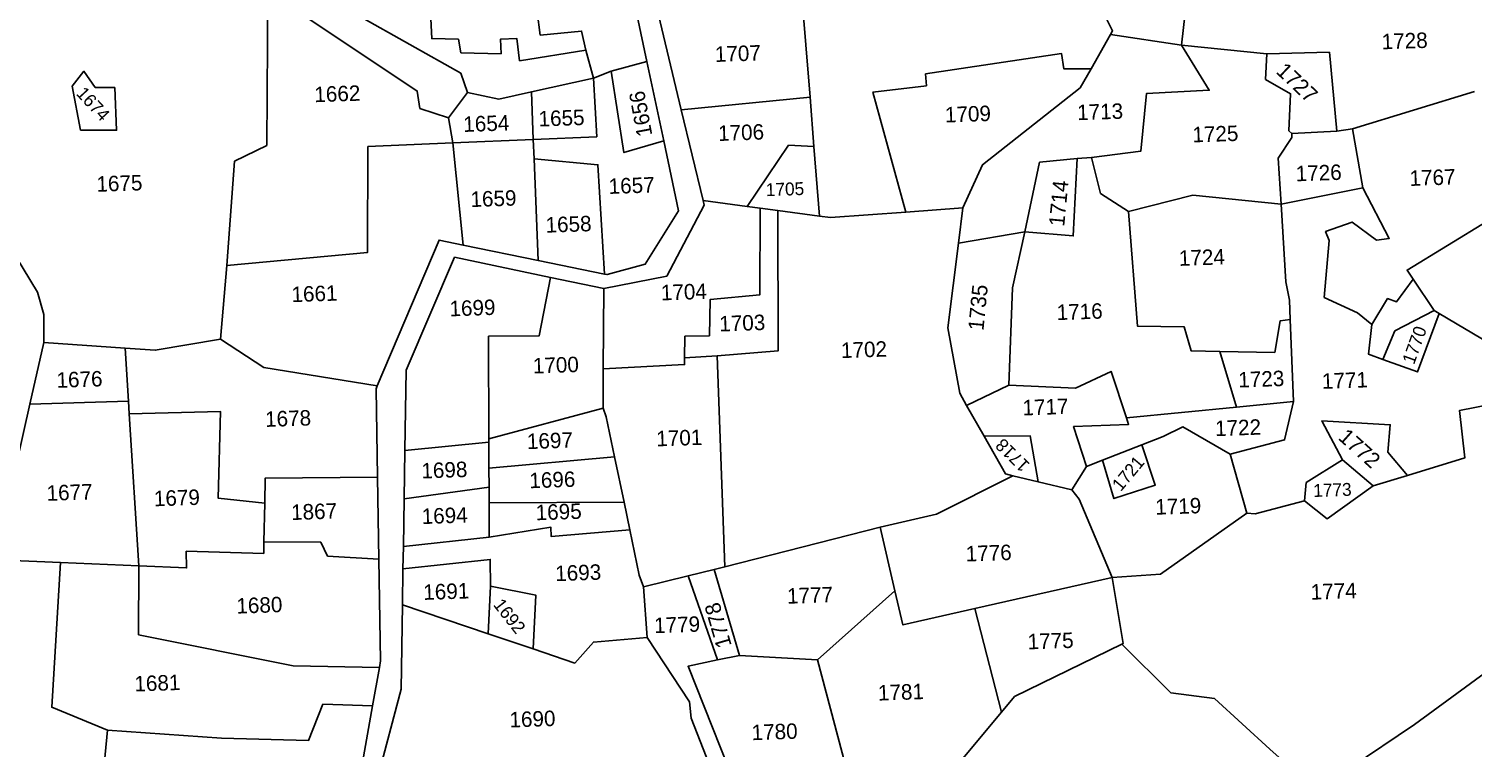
# Model space of a CAD drawing. Header units: metres. Extents: x 261324 to 273196, y 2168580 to 2176145.
# Drawn here: x 262594 to 263277, y 2169224 to 2169564 of the extents above; entities that cross this region are included whole.
import ezdxf

# ---------------------------------------------------------------- set-up
doc = ezdxf.new("R2010")
doc.units = ezdxf.units.M
for name, color, linetype in [('OFF', 1, 'Continuous'), ('POLY_PARCEL', 6, 'Continuous'), ('POLY_ROAD', 30, 'Continuous'), ('TEXT_PARCEL', 7, 'Continuous')]:
    doc.layers.add(name, color=color, linetype=linetype)
doc.styles.add('TEXT_MAP', font='KRDEV050.TTF', dxfattribs={"height": 1.8})

# ---------------------------------------------------------------- blocks, each defined once
blk = doc.blocks.new('SD')
at = {"layer": 'OFF'}
for points in [[(263176.47, 2164424.15), (263135.1, 2164428.25)], [(262846.24, 2164426.13), (262849.97, 2164412.56)]]:
    blk.add_lwpolyline(points, dxfattribs=at)
at = {"layer": 'POLY_PARCEL'}
for points in [[(263135.1, 2164428.25), (263141.22, 2164482.68)], [(262821.3, 2164456.22), (262824.19, 2164433.37), (262844.19, 2164435.31), (262846.24, 2164426.13)], [(262672.09, 2164321.66), (262675.98, 2164372.3), (262691.55, 2164379.96), (262692.1, 2164454.74)], [(262846.24, 2164426.13), (262814.19, 2164421), (262812.86, 2164431.75), (262804.96, 2164431.49), (262805.2, 2164424.36), (262785.7, 2164424.87), (262784.51, 2164431.38), (262771.58, 2164431.72), (262770.73, 2164451.16), (262772.18, 2164451.24)], [(262954.96, 2164403.19), (262950.91, 2164454.16)], [(263100.63, 2164433.45), (263101.68, 2164435.29), (263096.16, 2164446.35)], [(263091.19, 2164416.89), (263100.63, 2164433.45)], [(263091.41, 2164373.92), (263115.33, 2164376.96), (263118.01, 2164404.84), (263148.48, 2164406.4), (263135.1, 2164428.25)], [(263135.1, 2164428.25), (263100.63, 2164433.45)], [(262858.58, 2164415.89), (262875.84, 2164420.61)], [(263001.35, 2164347.41), (262985.47, 2164405.65), (263011.37, 2164408.69), (263011, 2164414.45), (263076.95, 2164424.24), (263078, 2164416.88), (263091.19, 2164416.89)], [(263176.47, 2164424.15), (263175.8, 2164411.68), (263187.96, 2164404.69), (263187.11, 2164386.79), (263188.45, 2164385.4)], [(263210.26, 2164386.58), (263206.79, 2164424.81), (263176.47, 2164424.15)], [(262601.33, 2164387.51), (262618.77, 2164387.4), (262617.9, 2164408.07), (262608.41, 2164408.1), (262602.96, 2164416.03), (262597.16, 2164408.76), (262601.33, 2164387.51)], [(262849.97, 2164412.56), (262858.58, 2164415.89)], [(262884.01, 2164382.07), (262864.73, 2164376.38), (262858.58, 2164415.89)], [(263028.99, 2164349.42), (263038.51, 2164370.37), (263085.96, 2164407.7), (263091.19, 2164416.89)], [(262819.86, 2164405.87), (262849.97, 2164412.56)], [(262849.97, 2164412.56), (262851.51, 2164384.08), (262820.78, 2164382.77)], [(262788.86, 2164405.57), (262804.01, 2164402.35), (262819.86, 2164405.87)], [(262819.86, 2164405.87), (262820.78, 2164382.77)], [(262954.96, 2164403.19), (262892.47, 2164397.16)], [(262956.85, 2164379.29), (262954.96, 2164403.19)], [(263217.94, 2164387.74), (263277.03, 2164405.72)], [(262779.67, 2164393.3), (262781.72, 2164381.1)], [(263183.31, 2164351.2), (263181.96, 2164373.53), (263188.52, 2164383.42), (263188.45, 2164385.4)], [(263188.45, 2164385.4), (263210.26, 2164386.58)], [(263210.26, 2164386.58), (263217.94, 2164387.74)], [(263217.94, 2164387.74), (263222.92, 2164359.05)], [(262781.72, 2164381.1), (262740.63, 2164379.34), (262740.43, 2164328.05), (262672.09, 2164321.66)], [(262820.78, 2164382.77), (262781.72, 2164381.1)], [(262781.72, 2164381.1), (262786.74, 2164331.58)], [(262820.78, 2164382.77), (262821.15, 2164373.33)], [(262924.5, 2164350.21), (262944.53, 2164379.93), (262956.85, 2164379.29)], [(262959.53, 2164345.49), (262956.85, 2164379.29)], [(262821.15, 2164373.33), (262823.11, 2164324.09)], [(262821.15, 2164373.33), (262852.12, 2164370.52), (262855.18, 2164317.48)], [(263084.45, 2164373.42), (263066.22, 2164371.53), (263059.08, 2164337.74)], [(263059.08, 2164337.74), (263082.53, 2164335.83), (263084.45, 2164373.42)], [(263084.45, 2164373.42), (263091.41, 2164373.92)], [(263109.27, 2164347.63), (263095.79, 2164356.39), (263091.41, 2164373.92)], [(263222.92, 2164359.05), (263183.31, 2164351.2)], [(263222.92, 2164359.05), (263235.69, 2164334.54), (263229.58, 2164333.62), (263217.72, 2164342.42), (263204.87, 2164337.84), (263206.64, 2164333.57), (263204.14, 2164305.87), (263220.28, 2164298.47), (263227.16, 2164292.75)], [(262903.03, 2164353.11), (262924.5, 2164350.21)], [(263183.31, 2164351.2), (263140.43, 2164355.54), (263109.27, 2164347.63)], [(263187.68, 2164295.23), (263187.34, 2164304.51), (263185.6, 2164313.47), (263183.31, 2164351.2)], [(263247.28, 2164314.78), (263244.37, 2164319.12), (263303.12, 2164355.02)], [(262906.08, 2164287.54), (262906.4, 2164305.07), (262930.53, 2164307.33), (262930.77, 2164349.37)], [(262909.84, 2164277.83), (262939.4, 2164280.15), (262939.32, 2164348.21)], [(262924.5, 2164350.21), (262930.77, 2164349.37)], [(262930.77, 2164349.37), (262939.32, 2164348.21)], [(262939.32, 2164348.21), (262959.53, 2164345.49)], [(262959.53, 2164345.49), (262964.9, 2164344.77), (263001.35, 2164347.41)], [(263001.35, 2164347.41), (263028.99, 2164349.42)], [(263028.99, 2164349.42), (263026.84, 2164332.41)], [(263109.27, 2164347.63), (263113.66, 2164291.98), (263136.27, 2164291.63), (263139.68, 2164279.98), (263153.6, 2164279.72)], [(263026.84, 2164332.41), (263059.08, 2164337.74)], [(263059.08, 2164337.74), (263052.97, 2164310.58), (263051.19, 2164263.44)], [(263026.84, 2164332.41), (263021.65, 2164291.24), (263027.41, 2164259.58), (263030.77, 2164253.63)], [(262669.12, 2164286.06), (262672.09, 2164321.66)], [(262799.15, 2164237.65), (262799.06, 2164287.32), (262823.61, 2164287.6), (262829.1, 2164315.88)], [(262854.96, 2164310.45), (262854.64, 2164271.44)], [(263227.16, 2164292.75), (263234.86, 2164305.28), (263239.25, 2164303.8), (263247.28, 2164314.78)], [(263257.54, 2164299.44), (263247.28, 2164314.78)], [(263153.6, 2164279.72), (263180.19, 2164279.24), (263182.86, 2164294.59), (263187.68, 2164295.23)], [(263189.16, 2164255.42), (263187.68, 2164295.23)], [(263257.54, 2164299.44), (263238.46, 2164289.6), (263232.62, 2164275.83)], [(263232.62, 2164275.83), (263249.42, 2164269.76), (263259.85, 2164298.08)], [(263259.85, 2164298.08), (263257.54, 2164299.44)], [(263284.2, 2164279.95), (263284.44, 2164283.56), (263259.85, 2164298.08)], [(262894.06, 2164276.87), (262894.19, 2164287.29), (262906.08, 2164287.54)], [(263227.16, 2164292.75), (263225.66, 2164278.34), (263232.62, 2164275.83)], [(262583.38, 2164284.39), (262622.78, 2164281.66)], [(262622.78, 2164281.66), (262637.45, 2164280.64), (262669.12, 2164286.06)], [(262622.78, 2164281.66), (262624.4, 2164255.97)], [(262669.12, 2164286.06), (262689.99, 2164272.32), (262745.08, 2164263.29)], [(262854.64, 2164271.44), (262894.01, 2164273.5), (262894.06, 2164276.87)], [(262909.84, 2164277.83), (262894.06, 2164276.87)], [(262913.53, 2164175.45), (262909.84, 2164277.83)], [(263161.68, 2164252.77), (263153.6, 2164279.72)], [(263284.2, 2164279.95), (263285.35, 2164254.11), (263269.74, 2164251.06), (263272.32, 2164228.05), (263244.45, 2164219.54)], [(262854.64, 2164271.44), (262854.49, 2164252.38)], [(263108.24, 2164247.62), (263100.85, 2164270.1), (263083.56, 2164262), (263051.19, 2164263.44)], [(263051.19, 2164263.44), (263030.77, 2164253.63)], [(262624.4, 2164255.97), (262576.63, 2164254.61)], [(262624.4, 2164255.97), (262624.8, 2164249.8)], [(262854.49, 2164252.38), (262799.15, 2164237.65)], [(262860.07, 2164228.88), (262856.07, 2164248.17), (262854.49, 2164252.38)], [(263030.77, 2164253.63), (263039.21, 2164238.68)], [(263108.24, 2164247.62), (263161.68, 2164252.77)], [(263158.58, 2164229.94), (263184.91, 2164236.81), (263189.16, 2164255.42)], [(263161.68, 2164252.77), (263189.16, 2164255.42)], [(262690.48, 2164206.52), (262667.93, 2164208.82), (262669.05, 2164250.91), (262624.8, 2164249.8)], [(262624.8, 2164249.8), (262629.37, 2164176.05)], [(263088.86, 2164224.04), (263082.61, 2164243.32), (263109.3, 2164244.4), (263108.24, 2164247.62)], [(263212.97, 2164227.18), (263202.97, 2164246.09), (263236.14, 2164244.13), (263234.89, 2164230.78), (263244.45, 2164219.54)], [(263039.21, 2164238.68), (263061.59, 2164238.83), (263065.5, 2164216.53)], [(263039.21, 2164238.68), (263049.53, 2164220.37), (263053.12, 2164219.51)], [(263158.58, 2164229.94), (263135.53, 2164243.11), (263126.12, 2164238.46), (263115.7, 2164234.43)], [(262758.45, 2164231.93), (262799.15, 2164235.96)], [(262799.15, 2164235.96), (262799.15, 2164237.65)], [(262799.15, 2164235.96), (262799.17, 2164223.41)], [(263096.69, 2164227.07), (263102.16, 2164208.43), (263122.17, 2164214.87), (263115.7, 2164234.43)], [(263115.7, 2164234.43), (263096.69, 2164227.07)], [(262799.17, 2164223.41), (262860.07, 2164228.88)], [(262864.64, 2164206.8), (262860.07, 2164228.88)], [(263096.69, 2164227.07), (263088.86, 2164224.04)], [(263166.58, 2164201.33), (263158.58, 2164229.94)], [(263194.46, 2164207.21), (263195.42, 2164216.08), (263212.97, 2164227.18)], [(263212.97, 2164227.18), (263227.81, 2164214.46)], [(262745.16, 2164218.97), (262690.73, 2164218.58), (262690.48, 2164206.52)], [(262799.17, 2164223.41), (262799.19, 2164214.07)], [(262988.75, 2164194.6), (263016.06, 2164200.83), (263053.12, 2164219.51)], [(263053.12, 2164219.51), (263065.5, 2164216.53)], [(263088.86, 2164224.04), (263081.75, 2164212.61)], [(263244.45, 2164219.54), (263227.81, 2164214.46)], [(262758.05, 2164208.42), (262799.19, 2164214.07)], [(262799.19, 2164214.07), (262799.21, 2164206.56)], [(263065.5, 2164216.53), (263081.75, 2164212.61)], [(263081.75, 2164212.61), (263085.34, 2164208.04), (263101.19, 2164170.07)], [(263227.81, 2164214.46), (263205.59, 2164198.56), (263194.46, 2164207.21)], [(262690.48, 2164206.52), (262690.09, 2164187.76)], [(262799.21, 2164206.56), (262864.64, 2164206.8)], [(262799.21, 2164206.56), (262799.24, 2164189.8)], [(262867.44, 2164193.32), (262864.64, 2164206.8)], [(263194.46, 2164207.21), (263170.59, 2164200.96), (263166.58, 2164201.33)], [(263101.19, 2164170.07), (263124.7, 2164171.72), (263166.58, 2164201.33)], [(262799.24, 2164189.8), (262757.66, 2164185.42)], [(262799.24, 2164189.8), (262829.16, 2164194.66), (262829.31, 2164190.18), (262867.44, 2164193.32)], [(262874.08, 2164165.66), (262871.98, 2164171.43), (262867.44, 2164193.32)], [(262988.75, 2164194.6), (262913.53, 2164175.45)], [(262995.96, 2164163.66), (262988.75, 2164194.6)], [(262690.09, 2164187.76), (262689.97, 2164182.1), (262652.37, 2164183.18), (262652.59, 2164175.07), (262629.37, 2164176.05)], [(262690.09, 2164187.76), (262717.61, 2164187.52), (262720.91, 2164180.78), (262745.8, 2164179.26)], [(262629.37, 2164176.05), (262591.42, 2164177.66)], [(262629.37, 2164176.05), (262629.29, 2164142.63), (262704.2, 2164127.46), (262746.02, 2164126.74)], [(262799.84, 2164166.03), (262799.77, 2164179.09), (262757.47, 2164174.51)], [(262913.53, 2164175.45), (262908.39, 2164174.18)], [(262895.79, 2164171.05), (262874.08, 2164165.66)], [(262908.39, 2164174.18), (262895.79, 2164171.05)], [(262895.79, 2164171.05), (262909.95, 2164130.38)], [(262920.57, 2164132.41), (262908.39, 2164174.18)], [(263101.19, 2164170.07), (263034.64, 2164155.07)], [(263105.99, 2164137.75), (263106.56, 2164138.02), (263101.19, 2164170.07)], [(262799.84, 2164166.03), (262798.77, 2164142.98)], [(262820.48, 2164135.62), (262821.9, 2164161.71), (262799.84, 2164166.03)], [(262875.83, 2164141.12), (262874.08, 2164165.66)], [(262995.96, 2164163.66), (262958.31, 2164130.28)], [(263034.64, 2164155.07), (262999.82, 2164147.14), (262995.96, 2164163.66)], [(262757.18, 2164157.07), (262798.77, 2164142.98)], [(263034.64, 2164155.07), (263047.65, 2164104.83)], [(263204, 2164063.38), (263216.54, 2164077.75), (263247.78, 2164098.66), (263331.69, 2164160.16)], [(262798.77, 2164142.98), (262820.48, 2164135.62)], [(262820.48, 2164135.62), (262840.76, 2164128.75), (262849.75, 2164138.94), (262875.83, 2164141.12)], [(262875.83, 2164141.12), (262896.31, 2164110), (262897.14, 2164102), (262910.21, 2164068.55)], [(263047.65, 2164104.83), (263053.94, 2164112.37), (263105.99, 2164137.75)], [(263204, 2164063.38), (263177.66, 2164086.73), (263150.83, 2164111.34), (263129.69, 2164114.19), (263105.99, 2164137.75)], [(262909.95, 2164130.38), (262895.67, 2164127.2), (262922.91, 2164058.32)], [(262920.57, 2164132.41), (262909.95, 2164130.38)], [(262958.31, 2164130.28), (262920.57, 2164132.41)], [(262958.31, 2164130.28), (262974.55, 2164069.29)], [(262614.13, 2164096.31), (262669.49, 2164092.51), (262711.66, 2164091.34), (262718.6, 2164108.85), (262742.71, 2164108.15)], [(263028.06, 2164081.35), (263047.65, 2164104.83)]]:
    blk.add_lwpolyline(points, dxfattribs=at)
at = {"layer": 'POLY_ROAD'}
for points in [[(262795.67, 2164532.43), (262727.85, 2164529.7), (262703.83, 2164517.1), (262700.4, 2164473.07), (262711.56, 2164456.94), (262785.68, 2164414.89), (262788.86, 2164405.57)], [(262583.28, 2164498.96), (262552.65, 2164416.32), (262563.23, 2164337.19), (262580.37, 2164308.79), (262583.43, 2164298.03), (262583.38, 2164284.39)], [(262875.84, 2164420.61), (262866.45, 2164464.95)], [(262779.67, 2164393.3), (262765.86, 2164397.89), (262764.57, 2164406.27), (262692.1, 2164454.74)], [(262950.91, 2164454.16), (262946.55, 2164452.07), (262880.47, 2164447.21), (262892.47, 2164397.16)], [(262884.01, 2164382.07), (262875.84, 2164420.61)], [(262788.86, 2164405.57), (262779.67, 2164393.3)], [(262892.47, 2164397.16), (262903.03, 2164353.11)], [(262855.18, 2164317.48), (262856.49, 2164317.21), (262875.04, 2164322.21), (262891.19, 2164348.19), (262884.01, 2164382.07)], [(262903.03, 2164353.11), (262903.58, 2164350.82), (262885.44, 2164316.48), (262854.96, 2164310.45)], [(262745.08, 2164263.29), (262775.09, 2164333.97), (262786.74, 2164331.58)], [(262786.74, 2164331.58), (262823.11, 2164324.09)], [(262829.1, 2164315.88), (262782.57, 2164325.66), (262759.11, 2164270.85), (262758.45, 2164231.93)], [(262823.11, 2164324.09), (262855.18, 2164317.48)], [(262854.96, 2164310.45), (262829.1, 2164315.88)], [(262583.38, 2164284.39), (262576.63, 2164254.61)], [(262745.16, 2164218.97), (262744.48, 2164261.87), (262745.08, 2164263.29)], [(262576.63, 2164254.61), (262559.73, 2164180.05)], [(262758.45, 2164231.93), (262758.05, 2164208.42)], [(262745.8, 2164179.26), (262745.16, 2164218.97)], [(262758.05, 2164208.42), (262757.66, 2164185.42)], [(262757.66, 2164185.42), (262757.47, 2164174.51)], [(262591.42, 2164177.66), (262564.63, 2164178.8), (262559.73, 2164180.05)], [(262614.13, 2164096.31), (262587.17, 2164107.48), (262591.42, 2164177.66)], [(262746.02, 2164126.74), (262746.59, 2164129.95), (262745.8, 2164179.26)], [(262757.47, 2164174.51), (262757.18, 2164157.07)], [(262757.18, 2164157.07), (262756.48, 2164116.25), (262745.04, 2164072.8)], [(262742.71, 2164108.15), (262746.02, 2164126.74)], [(262636.23, 2164052.39), (262710.37, 2164049.39), (262735.86, 2164069.62), (262742.71, 2164108.15)], [(262636.23, 2164052.39), (262611.58, 2164069.31), (262614.13, 2164096.31)]]:
    blk.add_lwpolyline(points, dxfattribs=at)
at = {"layer": 'TEXT_PARCEL', "style": 'TEXT_MAP'}
for s, height, rotation, p in [('1728', 7.5, 1.92392, (263232.22, 2164426.21)), ('1707', 7.5, 1.92392, (262908.94, 2164420.29)), ('1727', 7.5, 316.45543, (263180.46, 2164415.06)), ('1674', 6.25, 312.65756, (262598.83, 2164404.92)), ('1662', 7.5, 1.92392, (262714.76, 2164400.9)), ('1656', 7.5, 100.46599, (262878.53, 2164384.85)), ('1713', 7.5, 1.92392, (263084.54, 2164391.93)), ('1654', 7.5, 1.92392, (262786.96, 2164386.43)), ('1655', 7.5, 1.92392, (262823.44, 2164389.04)), ('1709', 7.5, 1.92392, (263020.46, 2164390.87)), ('1706', 7.5, 1.92392, (262910.47, 2164381.96)), ('1725', 7.5, 1.92392, (263140.42, 2164381.13)), ('1675', 7.5, 1.92392, (262609.08, 2164357.52)), ('1657', 7.5, 1.92392, (262857.41, 2164356.31)), ('1726', 7.5, 1.92392, (263190.49, 2164362.21)), ('1767', 7.5, 1.92392, (263245.66, 2164359.92)), ('1659', 7.5, 1.92392, (262790.42, 2164350)), ('1705', 6.25, 1.92392, (262933.59, 2164355.17)), ('1714', 7.5, 84.54034, (263078.13, 2164340.18)), ('1658', 7.5, 1.92392, (262826.81, 2164337.54)), ('1724', 7.5, 1.92392, (263133.83, 2164321.22)), ('1661', 7.5, 1.92392, (262703.62, 2164303.93)), ('1704', 7.5, 1.92392, (262882.68, 2164304.66)), ('1735', 7.5, 84.3192, (263038.93, 2164289.67)), ('1699', 7.5, 1.92392, (262780.2, 2164296.98)), ('1716', 7.5, 1.92392, (263074.57, 2164294.98)), ('1703', 7.5, 1.92392, (262910.99, 2164289.56)), ('1770', 6.25, 70.09591, (263247.68, 2164272.99)), ('1702', 7.5, 1.92392, (262970, 2164276.62)), ('1700', 7.5, 1.92392, (262820.6, 2164269.23)), ('1676', 7.5, 1.92392, (262589.67, 2164262.44)), ('1723', 7.5, 1.92392, (263162.59, 2164262.22)), ('1771', 7.5, 1.92392, (263203.12, 2164261.53)), ('1717', 7.5, 1.92392, (263057.94, 2164248.73)), ('1678', 7.5, 1.92392, (262690.78, 2164243.4)), ('1722', 7.5, 1.92392, (263151.31, 2164238.63)), ('1697', 7.5, 1.92392, (262817.7, 2164232.56)), ('1701', 7.5, 1.92392, (262880.43, 2164233.85)), ('1772', 7.5, 318.08574, (263210.45, 2164237.38)), ('1718', 6.25, 135.60924, (263061.8, 2164225.12)), ('1698', 7.5, 1.92392, (262766.53, 2164218.35)), ('1721', 6.25, 50.10115, (263105.48, 2164211.48)), ('1696', 7.5, 1.92392, (262818.87, 2164213.57)), ('1677', 7.5, 1.92392, (262584.83, 2164207.62)), ('1679', 7.5, 1.92392, (262636.84, 2164204.94)), ('1773', 6.25, 1.92392, (263198.9, 2164209.09)), ('1867', 7.5, 1.92392, (262703.35, 2164198.23)), ('1694', 7.5, 1.92392, (262766.67, 2164196.24)), ('1695', 7.5, 1.92392, (262821.93, 2164198.04)), ('1719', 7.5, 1.92392, (263122.29, 2164200.54)), ('1776', 7.5, 1.92392, (263030.38, 2164177.92)), ('1693', 7.5, 1.92392, (262831.38, 2164168.5)), ('1691', 7.5, 1.92392, (262767.41, 2164159.44)), ('1777', 7.5, 1.92392, (262943.75, 2164157.48)), ('1774', 7.5, 1.92392, (263197.62, 2164159.26)), ('1680', 7.5, 1.92392, (262676.8, 2164152.86)), ('1692', 6.25, 308.11884, (262800.9, 2164157)), ('1778', 7.5, 106.13336, (262916.87, 2164137.33)), ('1779', 7.5, 1.92392, (262879.3, 2164143.24)), ('1775', 7.5, 1.92392, (263060.38, 2164135.26)), ('1681', 7.5, 1.92392, (262627.33, 2164115.11)), ('1781', 7.5, 1.92392, (262987.79, 2164110.46)), ('1690', 7.5, 1.92392, (262809.15, 2164097.54)), ('1780', 7.5, 1.92392, (262926.54, 2164091.28))]:
    blk.add_text(s, height=height, rotation=rotation, dxfattribs=at).set_placement(p)

msp = doc.modelspace()

# ---------------------------------------------------------------- block references
at = {"xscale": 0.9757903209053062, "yscale": 0.9757903209053062, "zscale": 0.9757903209053062, "rotation": 0.03826192417426014}
msp.add_blockref('SD', (7785.14, 57357.12), dxfattribs=at)

doc.saveas('drawing.dxf')
